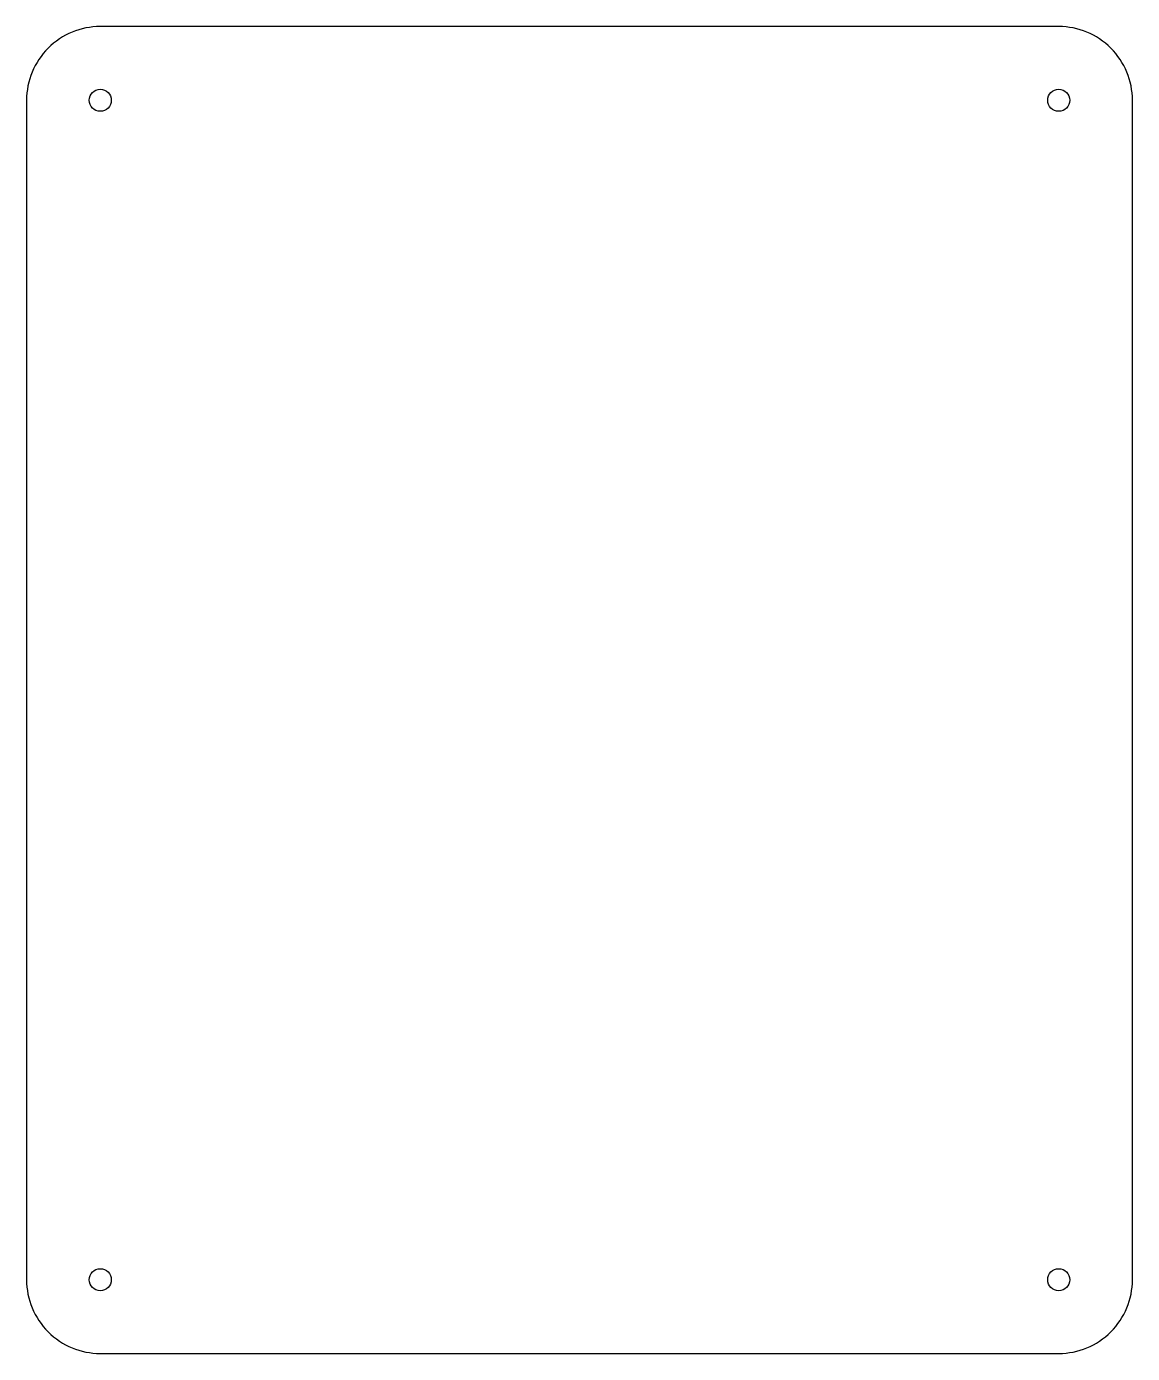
# Model space of a CAD drawing. Header units: millimetres. Extents: x -150 to 0, y -180 to 0.
import ezdxf

# ---------------------------------------------------------------- set-up
doc = ezdxf.new("R2010")
doc.units = ezdxf.units.MM
doc.layers.get('0').update_dxf_attribs({"linetype": 'CONTINUOUS'})

msp = doc.modelspace()

# ---------------------------------------------------------------- linework, layer by layer
msp.add_lwpolyline([(-140, 0, 0.414214), (-150, -10), (-150, -170, 0.414214), (-140, -180), (-10, -180, 0.414214), (0, -170), (0, -10, 0.414214), (-10, 0)], format="xyb", close=True)
for centre in [(-140, -10), (-10, -10), (-140, -170), (-10, -170)]:
    msp.add_circle(centre, 1.5)

doc.saveas('drawing.dxf')
